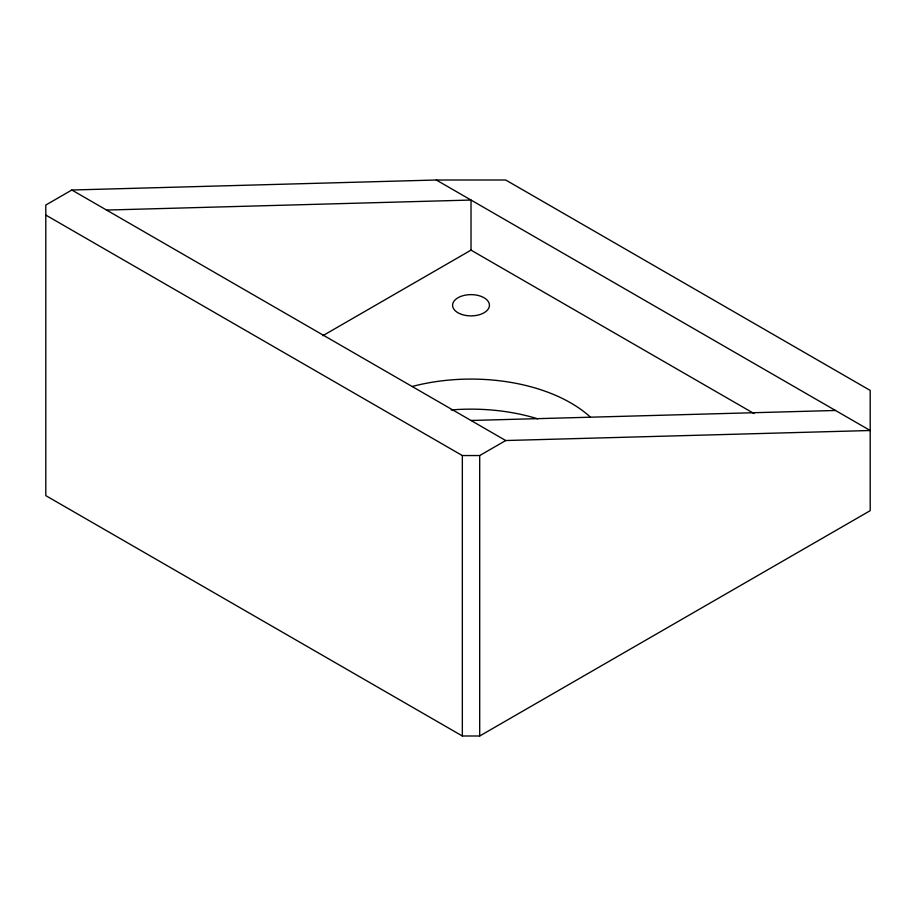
<?xml version="1.0" encoding="UTF-8"?>
<svg xmlns="http://www.w3.org/2000/svg" width="916" height="916" viewBox="0 0 916 916"><rect width="100%" height="100%" fill="white"/><g stroke="black" fill="none" stroke-linecap="round" stroke-linejoin="round"><path stroke-width="1.37" d="M71.837 190.013L45.8 205.047L45.8 495.636L462.34 735.995L479.698 735.995L870.2 510.67L870.2 390.422L505.724 180.005L436.302 180.005L71.837 190.013L505.724 440.527L870.2 430.509L436.302 180.005M322.753 335.737L471.019 250.137L753.948 413.494M45.8 215.065L462.34 455.55L479.698 455.55L505.724 440.527M106.542 210.062L471.019 200.043L471.019 250.137M471.019 420.478L835.484 410.471M479.698 455.55L479.698 735.995M462.34 455.55L462.34 735.995M451.176 409.956A141.133 81.478 0 0 1 537.738 418.83M412.246 386.483A141.133 81.478 0 0 1 590.396 417.112M461.813 314.463A18.412 10.626 0 0 0 489.43 305.257A18.412 10.626 0 0 0 461.813 296.051A18.412 10.626 0 0 0 461.813 314.463"/></g></svg>
